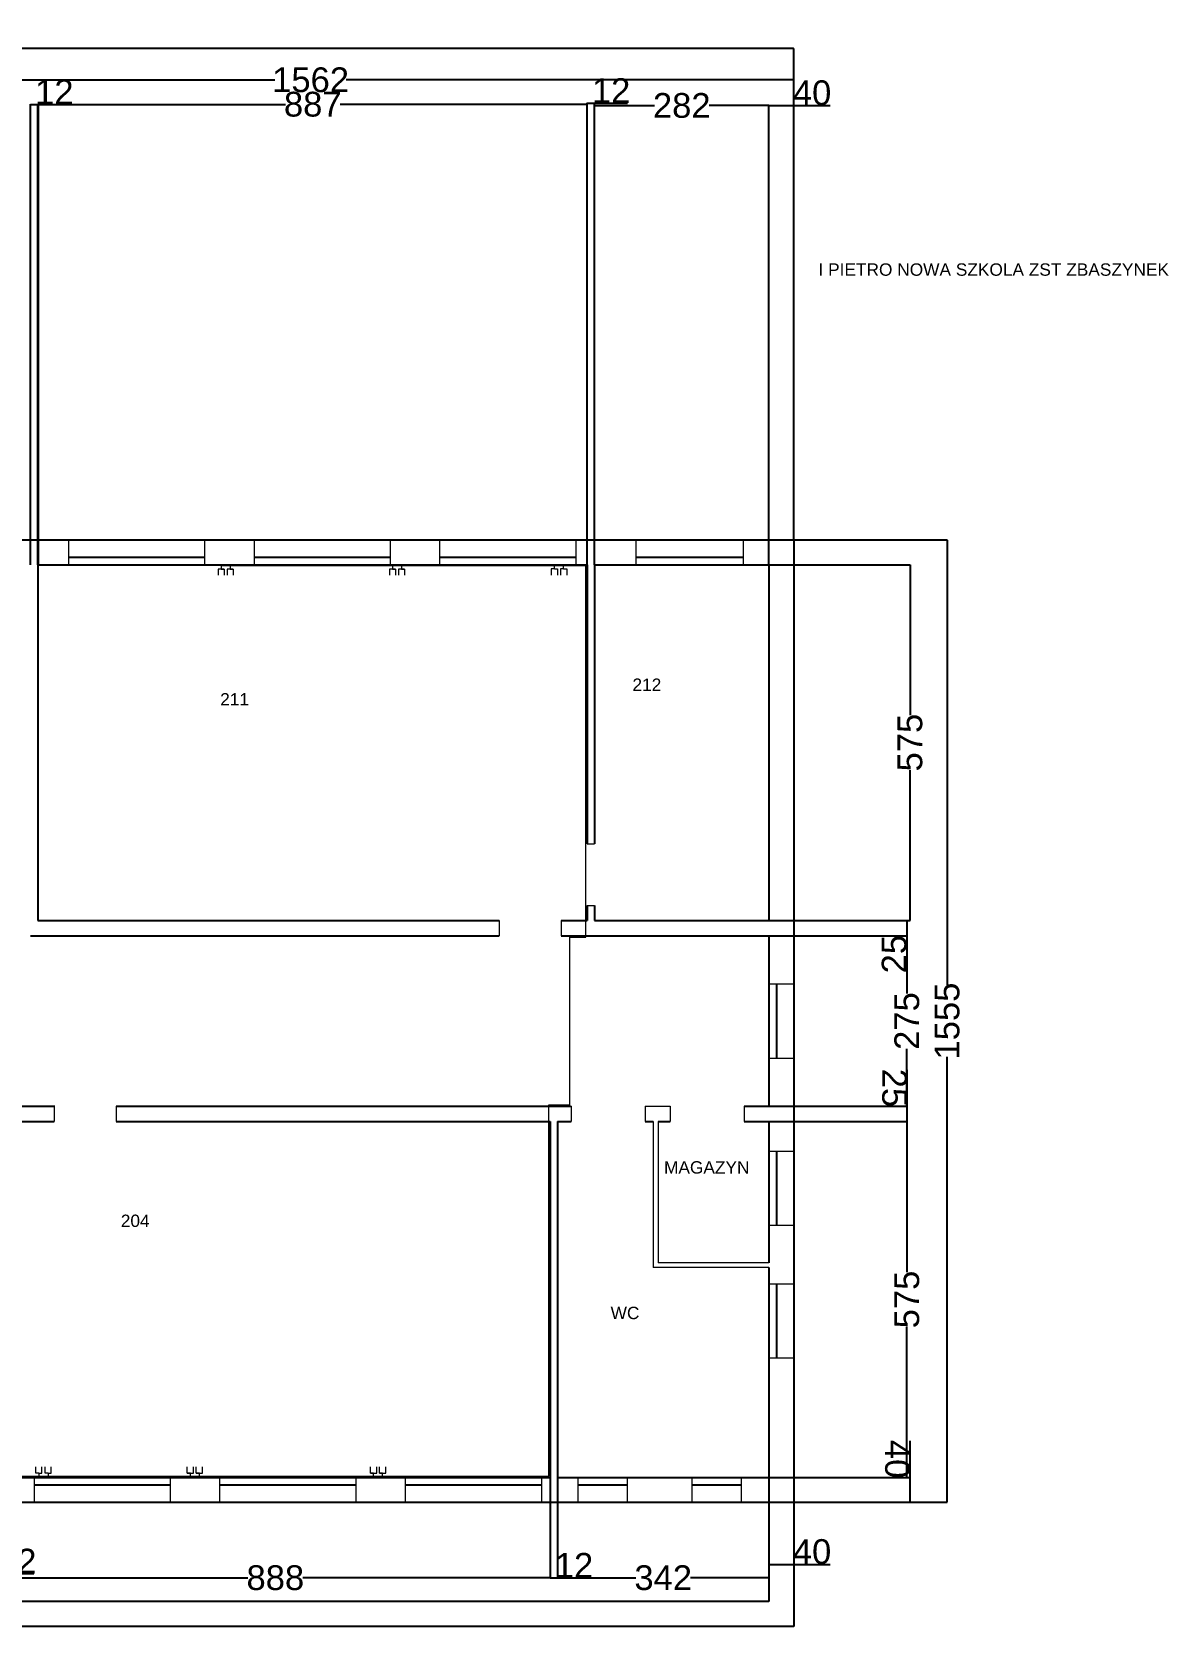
# Model space of a CAD drawing. Header units: inches. Extents: x -264 to 3399, y -2365 to 238.
# Drawn here: x 1562 to 3399, y -2365 to 238 of the extents above; entities that cross this region are included whole.
import ezdxf
from ezdxf.enums import TextEntityAlignment as Align

# ---------------------------------------------------------------- set-up
doc = ezdxf.new("R2010")
doc.units = ezdxf.units.IN
doc.header["$MEASUREMENT"] = 0
doc.layers.get('0').update_dxf_attribs({"lineweight": 0})
doc.layers.get('Defpoints').update_dxf_attribs({"lineweight": 0})
for name, color, linetype, lineweight in [('Gniazda', 6, 'Continuous', 0), ('Gniazda ucz.', 3, 'Continuous', 0), ('Kable', 2, 'Continuous', 0), ('nazwy', 5, 'Continuous', 30), ('Przewiercenia', 44, 'Continuous', 0), ('wymiarowanie', 252, 'Continuous', 15), ('ściany', 7, 'Continuous', 35)]:
    doc.layers.add(name, color=color, linetype=linetype, lineweight=lineweight)
doc.styles.get("Standard").update_dxf_attribs({"font": 'arial.ttf', "height": 8})
doc.dimstyles.get("Standard").update_dxf_attribs({"dimtxt": 40, "dimasz": 0.2, "dimexe": 0.2, "dimexo": 0.05, "dimgap": 0.09, "dimtad": 0, "dimdec": 0, "dimzin": 0, "dimdsep": 46, "dimtxsty": 'Standard', "dimblk": 'VDDIM_DEFAULT', "dimcen": 0.09, "dimclre": 256, "dimclrt": 7, "dimadec": 0, "dimazin": 0, "dimtfac": 1, "dimtdec": 4, "dimtix": 1, "dimtmove": 0, "dimatfit": 3, "dimfxl": 0, "dimtolj": 1, "dimtzin": 0, "dimarcsym": 0})

# ---------------------------------------------------------------- blocks, each defined once
blk = doc.blocks.new('VDDIM_DEFAULT')
at = {"linetype": 'Continuous'}
blk.add_hatch(color=0, dxfattribs=at).paths.add_polyline_path([(0, 0), (-1, -0.1665), (-1, 0.1665)], flags=0)
at = {"color": 0, "linetype": 'Continuous'}
blk.add_lwpolyline([(0, 0), (-1, -0.1665), (-1, 0.1665), (0, 0)], dxfattribs=at)
blk = doc.blocks.new('*D51')
at = {"layer": 'Defpoints', "color": 0}
for p in [(-23, -2138), (2793, -2138), (2793, -2339)]:
    blk.add_point(p, dxfattribs=at)
at = {"layer": 'wymiarowanie', "lineweight": -2}
for p, q in [((-23, -2138.1), (-23, -2339.2)), ((2793, -2138), (2793, -2339.2))]:
    blk.add_line(p, q, dxfattribs=at)
at = {"layer": 'wymiarowanie', "color": 0, "lineweight": -2}
for p, q in [((-22.8, -2339), (1324.9, -2339)), ((2792.8, -2339), (1445.1, -2339))]:
    blk.add_line(p, q, dxfattribs=at)
at = {"layer": 'wymiarowanie', "color": 0, "lineweight": -2, "xscale": 0.2, "yscale": 0.2, "zscale": 0.2, "rotation": 180}
blk.add_blockref('VDDIM_DEFAULT', (-23, -2339), dxfattribs=at)
at = {"layer": 'wymiarowanie', "color": 0, "lineweight": -2, "xscale": 0.2, "yscale": 0.2, "zscale": 0.2}
blk.add_blockref('VDDIM_DEFAULT', (2793, -2339), dxfattribs=at)
at = {"layer": 'wymiarowanie', "color": 7, "insert": (1385, -2339), "char_height": 40, "attachment_point": 5}
blk.add_mtext('\\A1;2816', dxfattribs=at)
blk = doc.blocks.new('*D52')
at = {"layer": 'Defpoints', "color": 0}
for p in [(17, -2098), (2753, -2098), (2753, -2298.5)]:
    blk.add_point(p, dxfattribs=at)
at = {"layer": 'wymiarowanie', "lineweight": -2}
for p, q in [((17, -2098.1), (17, -2298.7)), ((2753, -2098.1), (2753, -2298.7))]:
    blk.add_line(p, q, dxfattribs=at)
at = {"layer": 'wymiarowanie', "color": 0, "lineweight": -2}
for p, q in [((17.2, -2298.5), (1324.9, -2298.5)), ((2752.8, -2298.5), (1445.1, -2298.5))]:
    blk.add_line(p, q, dxfattribs=at)
at = {"layer": 'wymiarowanie', "color": 0, "lineweight": -2, "xscale": 0.2, "yscale": 0.2, "zscale": 0.2, "rotation": 180}
blk.add_blockref('VDDIM_DEFAULT', (17, -2298.5), dxfattribs=at)
at = {"layer": 'wymiarowanie', "color": 0, "lineweight": -2, "xscale": 0.2, "yscale": 0.2, "zscale": 0.2}
blk.add_blockref('VDDIM_DEFAULT', (2753, -2298.5), dxfattribs=at)
at = {"layer": 'wymiarowanie', "color": 7, "insert": (1385, -2298.5), "char_height": 40, "attachment_point": 5}
blk.add_mtext('\\A1;2736', dxfattribs=at)
blk = doc.blocks.new('*D59')
at = {"layer": 'Defpoints', "color": 0}
for p in [(1499, -2098), (1511, -2098), (1511, -2253.4)]:
    blk.add_point(p, dxfattribs=at)
at = {"layer": 'wymiarowanie', "lineweight": -2}
for p, q in [((1499, -2098.1), (1499, -2253.6)), ((1511, -2098.1), (1511, -2253.6))]:
    blk.add_line(p, q, dxfattribs=at)
at = {"layer": 'wymiarowanie', "color": 0, "lineweight": -2}
for p, q in [((1499.2, -2253.4), (1510.8, -2253.4)), ((1511, -2253.4), (1564.4, -2253.4))]:
    blk.add_line(p, q, dxfattribs=at)
at = {"layer": 'wymiarowanie', "color": 0, "lineweight": -2, "xscale": 0.2, "yscale": 0.2, "zscale": 0.2, "rotation": 180}
blk.add_blockref('VDDIM_DEFAULT', (1499, -2253.4), dxfattribs=at)
at = {"layer": 'wymiarowanie', "color": 0, "lineweight": -2, "xscale": 0.2, "yscale": 0.2, "zscale": 0.2}
blk.add_blockref('VDDIM_DEFAULT', (1511, -2253.4), dxfattribs=at)
at = {"layer": 'wymiarowanie', "color": 7, "insert": (1537.8, -2233.3), "char_height": 40, "attachment_point": 5}
blk.add_mtext('\\A1;12', dxfattribs=at)
blk = doc.blocks.new('*D60')
at = {"layer": 'Defpoints', "color": 0}
for p in [(1511, -2098.1), (2399, -2098.1), (2399, -2260.3)]:
    blk.add_point(p, dxfattribs=at)
at = {"layer": 'wymiarowanie', "lineweight": -2}
for p, q in [((1511, -2098.1), (1511, -2260.5)), ((2399, -2098.1), (2399, -2260.5))]:
    blk.add_line(p, q, dxfattribs=at)
at = {"layer": 'wymiarowanie', "color": 0, "lineweight": -2}
for p, q in [((1511.2, -2260.3), (1910.7, -2260.3)), ((2398.8, -2260.3), (1999.3, -2260.3))]:
    blk.add_line(p, q, dxfattribs=at)
at = {"layer": 'wymiarowanie', "color": 0, "lineweight": -2, "xscale": 0.2, "yscale": 0.2, "zscale": 0.2, "rotation": 180}
blk.add_blockref('VDDIM_DEFAULT', (1511, -2260.3), dxfattribs=at)
at = {"layer": 'wymiarowanie', "color": 0, "lineweight": -2, "xscale": 0.2, "yscale": 0.2, "zscale": 0.2}
blk.add_blockref('VDDIM_DEFAULT', (2399, -2260.3), dxfattribs=at)
at = {"layer": 'wymiarowanie', "color": 7, "insert": (1955, -2260.3), "char_height": 40, "attachment_point": 5}
blk.add_mtext('\\A1;888', dxfattribs=at)
blk = doc.blocks.new('*D61')
at = {"layer": 'Defpoints', "color": 0}
for p in [(2399, -2098.1), (2411, -2098), (2411, -2260.3)]:
    blk.add_point(p, dxfattribs=at)
at = {"layer": 'wymiarowanie', "lineweight": -2}
for p, q in [((2399, -2098.1), (2399, -2260.5)), ((2411, -2098.1), (2411, -2260.5))]:
    blk.add_line(p, q, dxfattribs=at)
at = {"layer": 'wymiarowanie', "color": 0, "lineweight": -2}
for p, q in [((2399.2, -2260.3), (2410.8, -2260.3)), ((2411, -2260.3), (2464.4, -2260.3))]:
    blk.add_line(p, q, dxfattribs=at)
at = {"layer": 'wymiarowanie', "color": 0, "lineweight": -2, "xscale": 0.2, "yscale": 0.2, "zscale": 0.2, "rotation": 180}
blk.add_blockref('VDDIM_DEFAULT', (2399, -2260.3), dxfattribs=at)
at = {"layer": 'wymiarowanie', "color": 0, "lineweight": -2, "xscale": 0.2, "yscale": 0.2, "zscale": 0.2}
blk.add_blockref('VDDIM_DEFAULT', (2411, -2260.3), dxfattribs=at)
at = {"layer": 'wymiarowanie', "color": 7, "insert": (2437.8, -2240.1), "char_height": 40, "attachment_point": 5}
blk.add_mtext('\\A1;12', dxfattribs=at)
blk = doc.blocks.new('*D62')
at = {"layer": 'Defpoints', "color": 0}
for p in [(2411, -2098.1), (2753, -2098.1), (2411, -2260.3)]:
    blk.add_point(p, dxfattribs=at)
at = {"layer": 'wymiarowanie', "lineweight": -2}
for p, q in [((2411, -2098.1), (2411, -2260.5)), ((2753, -2098.1), (2753, -2260.5))]:
    blk.add_line(p, q, dxfattribs=at)
at = {"layer": 'wymiarowanie', "color": 0, "lineweight": -2}
for p, q in [((2411.2, -2260.3), (2538, -2260.3)), ((2752.8, -2260.3), (2626, -2260.3))]:
    blk.add_line(p, q, dxfattribs=at)
at = {"layer": 'wymiarowanie', "color": 0, "lineweight": -2, "xscale": 0.2, "yscale": 0.2, "zscale": 0.2, "rotation": 180}
blk.add_blockref('VDDIM_DEFAULT', (2411, -2260.3), dxfattribs=at)
at = {"layer": 'wymiarowanie', "color": 0, "lineweight": -2, "xscale": 0.2, "yscale": 0.2, "zscale": 0.2}
blk.add_blockref('VDDIM_DEFAULT', (2753, -2260.3), dxfattribs=at)
at = {"layer": 'wymiarowanie', "color": 7, "insert": (2582, -2260.3), "char_height": 40, "attachment_point": 5}
blk.add_mtext('\\A1;342', dxfattribs=at)
blk = doc.blocks.new('*D63')
at = {"layer": 'Defpoints', "color": 0}
for p in [(2753, -2098), (2793, -2138), (2793, -2238.6)]:
    blk.add_point(p, dxfattribs=at)
at = {"layer": 'wymiarowanie', "lineweight": -2}
for p, q in [((2753, -2098.1), (2753, -2238.8)), ((2793, -2138.1), (2793, -2238.8))]:
    blk.add_line(p, q, dxfattribs=at)
at = {"layer": 'wymiarowanie', "color": 0, "lineweight": -2}
for p, q in [((2753.2, -2238.6), (2792.8, -2238.6)), ((2793, -2238.6), (2852.1, -2238.6))]:
    blk.add_line(p, q, dxfattribs=at)
at = {"layer": 'wymiarowanie', "color": 0, "lineweight": -2, "xscale": 0.2, "yscale": 0.2, "zscale": 0.2, "rotation": 180}
blk.add_blockref('VDDIM_DEFAULT', (2753, -2238.6), dxfattribs=at)
at = {"layer": 'wymiarowanie', "color": 0, "lineweight": -2, "xscale": 0.2, "yscale": 0.2, "zscale": 0.2}
blk.add_blockref('VDDIM_DEFAULT', (2793, -2238.6), dxfattribs=at)
at = {"layer": 'wymiarowanie', "color": 7, "insert": (2822.6, -2218.1), "char_height": 40, "attachment_point": 5}
blk.add_mtext('\\A1;40', dxfattribs=at)
blk = doc.blocks.new('*D64')
at = {"layer": 'Defpoints', "color": 0}
for p in [(-23, 211.3), (-23, 18), (2793, -583)]:
    blk.add_point(p, dxfattribs=at)
at = {"layer": 'wymiarowanie', "lineweight": -2}
for p, q in [((-23, 18.1), (-23, 211.5)), ((2793, -583), (2793, 211.5))]:
    blk.add_line(p, q, dxfattribs=at)
at = {"layer": 'wymiarowanie', "color": 0, "lineweight": -2}
for p, q in [((-22.8, 211.3), (1324.9, 211.3)), ((2792.8, 211.3), (1445.1, 211.3))]:
    blk.add_line(p, q, dxfattribs=at)
at = {"layer": 'wymiarowanie', "color": 0, "lineweight": -2, "xscale": 0.2, "yscale": 0.2, "zscale": 0.2}
for p, rotation in [((-23, 211.3), 180), ((2793, 211.3), 360)]:
    blk.add_blockref('VDDIM_DEFAULT', p, dxfattribs=dict(at, rotation=rotation))
at = {"layer": 'wymiarowanie', "color": 7, "insert": (1385, 211.3), "char_height": 40, "attachment_point": 5}
blk.add_mtext('\\A1;2816', dxfattribs=at)
blk = doc.blocks.new('*D66')
at = {"layer": 'Defpoints', "color": 0}
for p in [(2793, 160.5), (1231, 18), (2793, -583)]:
    blk.add_point(p, dxfattribs=at)
at = {"layer": 'wymiarowanie', "lineweight": -2}
for p, q in [((1231, 18.1), (1231, 160.7)), ((2793, -583), (2793, 160.7))]:
    blk.add_line(p, q, dxfattribs=at)
at = {"layer": 'wymiarowanie', "color": 0, "lineweight": -2}
for p, q in [((1231.2, 160.5), (1954.3, 160.5)), ((2792.8, 160.5), (2069.6, 160.5))]:
    blk.add_line(p, q, dxfattribs=at)
at = {"layer": 'wymiarowanie', "color": 0, "lineweight": -2, "xscale": 0.2, "yscale": 0.2, "zscale": 0.2}
for p, rotation in [((1231, 160.5), 180), ((2793, 160.5), 360)]:
    blk.add_blockref('VDDIM_DEFAULT', p, dxfattribs=dict(at, rotation=rotation))
at = {"layer": 'wymiarowanie', "color": 7, "insert": (2012, 160.5), "char_height": 40, "attachment_point": 5}
blk.add_mtext('\\A1;1562', dxfattribs=at)
blk = doc.blocks.new('*D75')
at = {"layer": 'Defpoints', "color": 0}
for p in [(1571, 121), (1559, -623), (1571, -623)]:
    blk.add_point(p, dxfattribs=at)
at = {"layer": 'wymiarowanie', "lineweight": -2}
for p, q in [((1559, -623), (1559, 121.2)), ((1571, -623), (1571, 121.2))]:
    blk.add_line(p, q, dxfattribs=at)
at = {"layer": 'wymiarowanie', "color": 0, "lineweight": -2}
for p, q in [((1559.2, 121), (1570.8, 121)), ((1571, 121), (1624.4, 121))]:
    blk.add_line(p, q, dxfattribs=at)
at = {"layer": 'wymiarowanie', "color": 0, "lineweight": -2, "xscale": 0.2, "yscale": 0.2, "zscale": 0.2, "rotation": 180}
blk.add_blockref('VDDIM_DEFAULT', (1559, 121), dxfattribs=at)
at = {"layer": 'wymiarowanie', "color": 0, "lineweight": -2, "xscale": 0.2, "yscale": 0.2, "zscale": 0.2}
blk.add_blockref('VDDIM_DEFAULT', (1571, 121), dxfattribs=at)
at = {"layer": 'wymiarowanie', "color": 7, "insert": (1597.8, 141.2), "char_height": 40, "attachment_point": 5}
blk.add_mtext('\\A1;12', dxfattribs=at)
blk = doc.blocks.new('*D76')
at = {"layer": 'Defpoints', "color": 0}
for p in [(2793, 119), (2793, -583), (2753, -623)]:
    blk.add_point(p, dxfattribs=at)
at = {"layer": 'wymiarowanie', "lineweight": -2}
for p, q in [((2753, -622.95), (2753, 119.2)), ((2793, -582.95), (2793, 119.2))]:
    blk.add_line(p, q, dxfattribs=at)
at = {"layer": 'wymiarowanie', "color": 0, "lineweight": -2}
for p, q in [((2753.2, 119), (2792.8, 119)), ((2793, 119), (2852.06, 119))]:
    blk.add_line(p, q, dxfattribs=at)
at = {"layer": 'wymiarowanie', "color": 0, "lineweight": -2, "xscale": 0.2, "yscale": 0.2, "zscale": 0.2, "rotation": 180}
blk.add_blockref('VDDIM_DEFAULT', (2753, 119), dxfattribs=at)
at = {"layer": 'wymiarowanie', "color": 0, "lineweight": -2, "xscale": 0.2, "yscale": 0.2, "zscale": 0.2}
blk.add_blockref('VDDIM_DEFAULT', (2793, 119), dxfattribs=at)
at = {"layer": 'wymiarowanie', "color": 7, "insert": (2822.63, 139.51), "char_height": 40, "attachment_point": 5}
blk.add_mtext('\\A1;40', dxfattribs=at)
blk = doc.blocks.new('*D77')
at = {"layer": 'Defpoints', "color": 0}
for p in [(2793, -583), (3041, -583), (2793, -2138.1)]:
    blk.add_point(p, dxfattribs=at)
at = {"layer": 'wymiarowanie', "lineweight": -2}
for p, q in [((2793, -583), (3041.2, -583)), ((2793, -2138.1), (3041.2, -2138.1))]:
    blk.add_line(p, q, dxfattribs=at)
at = {"layer": 'wymiarowanie', "color": 0, "lineweight": -2}
for p, q in [((3041, -583.2), (3041, -1302.5)), ((3041, -2137.9), (3041, -1418.5))]:
    blk.add_line(p, q, dxfattribs=at)
at = {"layer": 'wymiarowanie', "color": 0, "lineweight": -2, "xscale": 0.2, "yscale": 0.2, "zscale": 0.2}
for p, rotation in [((3041, -583), 89.9999999999999), ((3041, -2138.1), 269.9999999999999)]:
    blk.add_blockref('VDDIM_DEFAULT', p, dxfattribs=dict(at, rotation=rotation))
at = {"layer": 'wymiarowanie', "color": 7, "insert": (3041, -1360.5), "char_height": 40, "attachment_point": 5, "rotation": 90}
blk.add_mtext('\\A1;1555', dxfattribs=at)
blk = doc.blocks.new('*D78')
at = {"layer": 'Defpoints', "color": 0}
for p in [(2753, -2098), (2981, -2098), (2793, -2138.1)]:
    blk.add_point(p, dxfattribs=at)
at = {"layer": 'wymiarowanie', "color": 0, "lineweight": -2}
for p, q in [((2981, -2098), (2981, -2038.9)), ((2981, -2137.9), (2981, -2098.2))]:
    blk.add_line(p, q, dxfattribs=at)
at = {"layer": 'wymiarowanie', "lineweight": -2}
for p, q in [((2753.1, -2098), (2981.2, -2098)), ((2793.1, -2138.1), (2981.2, -2138.1))]:
    blk.add_line(p, q, dxfattribs=at)
at = {"layer": 'wymiarowanie', "color": 0, "lineweight": -2, "xscale": 0.2, "yscale": 0.2, "zscale": 0.2}
for p, rotation in [((2981, -2098), 90), ((2981, -2138.1), 270)]:
    blk.add_blockref('VDDIM_DEFAULT', p, dxfattribs=dict(at, rotation=rotation))
at = {"layer": 'wymiarowanie', "color": 7, "insert": (2960.5, -2068.4), "char_height": 40, "attachment_point": 5, "rotation": 270}
blk.add_mtext('\\A1;40', dxfattribs=at)
blk = doc.blocks.new('*D79')
at = {"layer": 'Defpoints', "color": 0}
for p in [(2753, -1523), (2976, -1523), (2753, -2098)]:
    blk.add_point(p, dxfattribs=at)
at = {"layer": 'wymiarowanie', "lineweight": -2}
for p, q in [((2753, -1523), (2976.2, -1523)), ((2753, -2098), (2976.2, -2098))]:
    blk.add_line(p, q, dxfattribs=at)
at = {"layer": 'wymiarowanie', "color": 0, "lineweight": -2}
for p, q in [((2976, -1523.2), (2976, -1766.1)), ((2976, -2097.8), (2976, -1854.9))]:
    blk.add_line(p, q, dxfattribs=at)
at = {"layer": 'wymiarowanie', "color": 0, "lineweight": -2, "xscale": 0.2, "yscale": 0.2, "zscale": 0.2}
for p, rotation in [((2976, -1523), 89.9999999999999), ((2976, -2098), 269.9999999999999)]:
    blk.add_blockref('VDDIM_DEFAULT', p, dxfattribs=dict(at, rotation=rotation))
at = {"layer": 'wymiarowanie', "color": 7, "insert": (2976, -1810.5), "char_height": 40, "attachment_point": 5, "rotation": 90}
blk.add_mtext('\\A1;575', dxfattribs=at)
blk = doc.blocks.new('*D80')
at = {"layer": 'Defpoints', "color": 0}
for p in [(2753, -1498), (2976.2, -1498), (2753, -1523)]:
    blk.add_point(p, dxfattribs=at)
at = {"layer": 'wymiarowanie', "color": 0, "lineweight": -2}
for p, q in [((2976.2, -1498), (2976.2, -1439.4)), ((2976.2, -1522.8), (2976.2, -1498.2))]:
    blk.add_line(p, q, dxfattribs=at)
at = {"layer": 'wymiarowanie', "lineweight": -2}
for p, q in [((2753, -1498), (2976.4, -1498)), ((2753.1, -1523), (2976.4, -1523))]:
    blk.add_line(p, q, dxfattribs=at)
at = {"layer": 'wymiarowanie', "color": 0, "lineweight": -2, "xscale": 0.2, "yscale": 0.2, "zscale": 0.2}
for p, rotation in [((2976.2, -1498), 90), ((2976.2, -1523), 270)]:
    blk.add_blockref('VDDIM_DEFAULT', p, dxfattribs=dict(at, rotation=rotation))
at = {"layer": 'wymiarowanie', "color": 7, "insert": (2955.7, -1468.6), "char_height": 40, "attachment_point": 5, "rotation": 270}
blk.add_mtext('\\A1;25', dxfattribs=at)
blk = doc.blocks.new('*D81')
at = {"layer": 'Defpoints', "color": 0}
for p in [(2753, -1223), (2976, -1223), (2713, -1498)]:
    blk.add_point(p, dxfattribs=at)
at = {"layer": 'wymiarowanie', "lineweight": -2}
for p, q in [((2753.1, -1223), (2976.2, -1223)), ((2713, -1498), (2976.2, -1498))]:
    blk.add_line(p, q, dxfattribs=at)
at = {"layer": 'wymiarowanie', "color": 0, "lineweight": -2}
for p, q in [((2976, -1223.2), (2976, -1315.8)), ((2976, -1497.8), (2976, -1405.2))]:
    blk.add_line(p, q, dxfattribs=at)
at = {"layer": 'wymiarowanie', "color": 0, "lineweight": -2, "xscale": 0.2, "yscale": 0.2, "zscale": 0.2}
for p, rotation in [((2976, -1223), 89.99999999999972), ((2976, -1498), 269.9999999999997)]:
    blk.add_blockref('VDDIM_DEFAULT', p, dxfattribs=dict(at, rotation=rotation))
at = {"layer": 'wymiarowanie', "color": 7, "insert": (2976, -1360.5), "char_height": 40, "attachment_point": 5, "rotation": 90}
blk.add_mtext('\\A1;275', dxfattribs=at)
blk = doc.blocks.new('*D82')
at = {"layer": 'Defpoints', "color": 0}
for p in [(2753, -1198), (2753, -1223), (2976, -1223)]:
    blk.add_point(p, dxfattribs=at)
at = {"layer": 'wymiarowanie', "lineweight": -2}
for p, q in [((2753, -1198), (2976.2, -1198)), ((2753, -1223), (2976.2, -1223))]:
    blk.add_line(p, q, dxfattribs=at)
at = {"layer": 'wymiarowanie', "color": 0, "lineweight": -2}
for p, q in [((2976, -1198.2), (2976, -1222.8)), ((2976, -1223), (2976, -1281.6))]:
    blk.add_line(p, q, dxfattribs=at)
at = {"layer": 'wymiarowanie', "color": 0, "lineweight": -2, "xscale": 0.2, "yscale": 0.2, "zscale": 0.2}
for p, rotation in [((2976, -1198), 90), ((2976, -1223), 270)]:
    blk.add_blockref('VDDIM_DEFAULT', p, dxfattribs=dict(at, rotation=rotation))
at = {"layer": 'wymiarowanie', "color": 7, "insert": (2955.5, -1252.4), "char_height": 40, "attachment_point": 5, "rotation": 90}
blk.add_mtext('\\A1;25', dxfattribs=at)
blk = doc.blocks.new('*D83')
at = {"layer": 'Defpoints', "color": 0}
for p in [(2753, -623), (2981, -623), (2753, -1198)]:
    blk.add_point(p, dxfattribs=at)
at = {"layer": 'wymiarowanie', "lineweight": -2}
for p, q in [((2753, -623), (2981.2, -623)), ((2753.1, -1198), (2981.2, -1198))]:
    blk.add_line(p, q, dxfattribs=at)
at = {"layer": 'wymiarowanie', "color": 0, "lineweight": -2}
for p, q in [((2981, -623.2), (2981, -866.1)), ((2981, -1197.8), (2981, -954.9))]:
    blk.add_line(p, q, dxfattribs=at)
at = {"layer": 'wymiarowanie', "color": 0, "lineweight": -2, "xscale": 0.2, "yscale": 0.2, "zscale": 0.2}
for p, rotation in [((2981, -623), 89.9999999999999), ((2981, -1198), 269.9999999999999)]:
    blk.add_blockref('VDDIM_DEFAULT', p, dxfattribs=dict(at, rotation=rotation))
at = {"layer": 'wymiarowanie', "color": 7, "insert": (2981, -910.5), "char_height": 40, "attachment_point": 5, "rotation": 90}
blk.add_mtext('\\A1;575', dxfattribs=at)
blk = doc.blocks.new('*D96')
at = {"layer": 'Defpoints', "color": 0}
for p in [(1572, 121), (1572, -623), (2458.9976, -623)]:
    blk.add_point(p, dxfattribs=at)
at = {"layer": 'wymiarowanie', "lineweight": -2}
for p, q in [((1572, -622.95), (1572, 121.2)), ((2458.9976, -622.95), (2458.9976, 121.2))]:
    blk.add_line(p, q, dxfattribs=at)
at = {"layer": 'wymiarowanie', "color": 0, "lineweight": -2}
for p, q in [((1572.2, 121), (1971.2688, 121)), ((2458.7976, 121), (2059.7288, 121))]:
    blk.add_line(p, q, dxfattribs=at)
at = {"layer": 'wymiarowanie', "color": 0, "lineweight": -2, "xscale": 0.2, "yscale": 0.2, "zscale": 0.2}
for p, rotation in [((1572, 121), 180), ((2458.9976, 121), 360)]:
    blk.add_blockref('VDDIM_DEFAULT', p, dxfattribs=dict(at, rotation=rotation))
at = {"layer": 'wymiarowanie', "color": 7, "insert": (2015.4988, 121), "char_height": 40, "attachment_point": 5}
blk.add_mtext('\\A1;887', dxfattribs=at)
blk = doc.blocks.new('*D97')
at = {"layer": 'Defpoints', "color": 0}
for p in [(2471, 123), (2459, -623), (2471, -623)]:
    blk.add_point(p, dxfattribs=at)
at = {"layer": 'wymiarowanie', "lineweight": -2}
for p, q in [((2459, -623), (2459, 123.2)), ((2471, -623), (2471, 123.2))]:
    blk.add_line(p, q, dxfattribs=at)
at = {"layer": 'wymiarowanie', "color": 0, "lineweight": -2}
for p, q in [((2459.2, 123), (2470.8, 123)), ((2471, 123), (2524.4, 123))]:
    blk.add_line(p, q, dxfattribs=at)
at = {"layer": 'wymiarowanie', "color": 0, "lineweight": -2, "xscale": 0.2, "yscale": 0.2, "zscale": 0.2, "rotation": 180}
blk.add_blockref('VDDIM_DEFAULT', (2459, 123), dxfattribs=at)
at = {"layer": 'wymiarowanie', "color": 0, "lineweight": -2, "xscale": 0.2, "yscale": 0.2, "zscale": 0.2}
blk.add_blockref('VDDIM_DEFAULT', (2471, 123), dxfattribs=at)
at = {"layer": 'wymiarowanie', "color": 7, "insert": (2497.8, 143.2), "char_height": 40, "attachment_point": 5}
blk.add_mtext('\\A1;12', dxfattribs=at)
blk = doc.blocks.new('*D98')
at = {"layer": 'Defpoints', "color": 0}
for p in [(2753, 119), (2471, -623), (2753, -622.95)]:
    blk.add_point(p, dxfattribs=at)
at = {"layer": 'wymiarowanie', "lineweight": -2}
for p, q in [((2471, -622.95), (2471, 119.2)), ((2753, -622.9), (2753, 119.2))]:
    blk.add_line(p, q, dxfattribs=at)
at = {"layer": 'wymiarowanie', "color": 0, "lineweight": -2}
for p, q in [((2471.2, 119), (2567.65, 119)), ((2752.8, 119), (2656.35, 119))]:
    blk.add_line(p, q, dxfattribs=at)
at = {"layer": 'wymiarowanie', "color": 0, "lineweight": -2, "xscale": 0.2, "yscale": 0.2, "zscale": 0.2}
for p, rotation in [((2471, 119), 180), ((2753, 119), 360)]:
    blk.add_blockref('VDDIM_DEFAULT', p, dxfattribs=dict(at, rotation=rotation))
at = {"layer": 'wymiarowanie', "color": 7, "insert": (2612, 119), "char_height": 40, "attachment_point": 5}
blk.add_mtext('\\A1;282', dxfattribs=at)
blk = doc.blocks.new('VDRAWCLIP1617798703')
at = {"layer": 'Gniazda', "linetype": 'Continuous', "lineweight": 0}
for p, q in [((0, 5), (0, 15)), ((5, 5), (0, 5)), ((5, 5), (5, 0)), ((5, 5), (10, 5)), ((10, 5), (10, 15))]:
    blk.add_line(p, q, dxfattribs=at)
blk = doc.blocks.new('VDRAWCLIP1617798856')
at = {"layer": 'Gniazda', "linetype": 'Continuous'}
blk.add_blockref('VDRAWCLIP1617798703', (0, 0), dxfattribs=at)
blk = doc.blocks.new('VDRAWCLIP1617798903')
at = {"layer": 'Gniazda', "linetype": 'Continuous'}
for name, p in [('VDRAWCLIP1617798703', (0, 0.1)), ('VDRAWCLIP1617798856', (14.9, 0))]:
    blk.add_blockref(name, p, dxfattribs=at)
blk = doc.blocks.new('VDRAWCLIP1617799098')
at = {"layer": 'Gniazda', "linetype": 'Continuous', "rotation": 179.9999999999739}
blk.add_blockref('VDRAWCLIP1617798903', (24.9, 15.1), dxfattribs=at)
blk = doc.blocks.new('VDRAWCLIP1617954900')
at = {"layer": 'Gniazda ucz.', "linetype": 'Continuous', "lineweight": 0}
for p, q in [((0, 5), (0, 15)), ((5, 5), (0, 5)), ((0, 5), (10, 5)), ((5, 0), (5, 5)), ((10, 5), (10, 15))]:
    blk.add_line(p, q, dxfattribs=at)
blk = doc.blocks.new('VDRAWCLIP1617954937')
at = {"layer": 'Gniazda ucz.', "linetype": 'Continuous', "lineweight": 0}
for p, q in [((14.5, 5), (14.5, 15)), ((19.5, 5), (14.5, 5)), ((14.5, 5), (24.5, 5)), ((19.5, 0), (19.5, 5)), ((24.5, 5), (24.5, 15))]:
    blk.add_line(p, q, dxfattribs=at)
at = {"layer": 'Gniazda ucz.', "linetype": 'Continuous'}
blk.add_blockref('VDRAWCLIP1617954900', (0, 0), dxfattribs=at)
blk = doc.blocks.new('VDRAWCLIP1617954952')
at = {"layer": 'Gniazda ucz.', "linetype": 'Continuous'}
blk.add_blockref('VDRAWCLIP1617954937', (0, 0), dxfattribs=at)
blk = doc.blocks.new('VDRAWCLIP1617954956')
at = {"layer": 'Gniazda ucz.', "linetype": 'Continuous'}
blk.add_blockref('VDRAWCLIP1617954937', (0, 0), dxfattribs=at)
blk = doc.blocks.new('VDRAWCLIP1617955048')
at = {"layer": 'Gniazda ucz.', "linetype": 'Continuous'}
blk.add_blockref('VDRAWCLIP1617954937', (0, 0), dxfattribs=at)
blk = doc.blocks.new('VDRAWCLIP1617955063')
at = {"layer": 'Gniazda ucz.', "linetype": 'Continuous', "rotation": 179.999999999987}
blk.add_blockref('VDRAWCLIP1617955048', (24.5, 15), dxfattribs=at)
blk = doc.blocks.new('VDRAWCLIP1617955071')
at = {"layer": 'Gniazda ucz.', "linetype": 'Continuous', "rotation": 179.999999999987}
blk.add_blockref('VDRAWCLIP1617955048', (24.5, 15), dxfattribs=at)

msp = doc.modelspace()

# ---------------------------------------------------------------- linework, layer by layer
at = {"layer": 'Kable', "linetype": 'Continuous', "lineweight": 0}
for p, q in [((2457, -625), (1867.5, -625.1)), ((2457, -1198), (2457, -625)), ((2457, -1200), (2457, -1198)), ((2431, -1496), (2431, -1225)), ((2431, -1225), (2457, -1225)), ((2397, -1498), (2397, -1496)), ((2397, -1496), (2431, -1496)), ((2397, -2096), (2397, -1521)), ((1511, -2096), (2397, -2096))]:
    msp.add_line(p, q, dxfattribs=at)
at = {"layer": 'Przewiercenia', "linetype": 'Continuous', "lineweight": 0}
for p, q in [((2457, -1225), (2457, -1200)), ((2397, -1521), (2397, -1498))]:
    msp.add_line(p, q, dxfattribs=at)
at = {"layer": 'ściany', "linetype": 'Continuous', "lineweight": 25}
for p, q in [((2753, 18), (2753, 18)), ((2793, 18), (2793, 18)), ((1232, -583), (2793, -583)), ((2793, -583), (2793, -2138)), ((1571, -623), (1571, -1198)), ((1572, -623), (2458, -623)), ((1620.6, -611), (1840.6, -611)), ((1920.6, -611), (2140.6, -611)), ((2220.6, -611), (2440.6, -611)), ((2459, -623), (2459, -1074)), ((2471, -623), (2753, -623)), ((2471, -623), (2471, -1074)), ((2537.9, -611), (2711.3, -611)), ((2753, -623), (2753, -1198)), ((2793, -611), (2793, -611)), ((2459, -1174), (2459, -1198)), ((2471, -1174), (2471, -1198)), ((1559, -1223), (2316.9, -1223)), ((1571, -1198), (2316.9, -1198)), ((2416.9, -1198), (2459, -1198)), ((2416.9, -1223), (2753, -1223)), ((2459, -1198), (2459, -1198)), ((2471, -1198), (2471, -1198)), ((2471, -1198), (2753, -1198)), ((2753, -1223), (2753, -1498)), ((2765, -1300.5), (2765, -1420.5)), ((1362, -1498), (1598.5, -1498)), ((1697.7, -1498), (2433, -1498)), ((1511, -1523), (1597.7, -1523)), ((1697.7, -1523), (2399, -1523)), ((2411, -1523), (2433, -1523)), ((2553, -1523), (2566, -1523)), ((2574, -1523), (2593, -1523)), ((2713, -1523), (2753, -1523)), ((2753, -1523), (2753, -1751)), ((2765, -1570.5), (2765, -1690.5)), ((2753, -1759), (2753, -2098)), ((2765, -1785), (2765, -1905)), ((1511, -2098), (2399, -2098)), ((2411, -2098), (2753, -2098)), ((1565, -2110), (1785, -2110)), ((1865, -2110), (2085, -2110)), ((2165, -2110), (2385, -2110)), ((2444, -2110), (2524, -2110)), ((2628, -2110), (2708, -2110)), ((-23, -2138), (2793, -2138)), ((-23, -2138), (2793, -2138)), ((2793, -2138), (2793, -2138))]:
    msp.add_line(p, q, dxfattribs=at)
at = {"layer": 'ściany', "lineweight": 25}
for p, q in [((2793, -10), (2793, -10)), ((2399, -1523), (2399, -2098)), ((2411, -1523), (2411, -2098))]:
    msp.add_line(p, q, dxfattribs=at)
at = {"layer": 'ściany', "linetype": 'Continuous', "lineweight": 0}
for p, q in [((1620.6, -583), (1620.6, -623)), ((1840.6, -583), (1840.6, -623)), ((1920.6, -583), (1920.6, -623)), ((2140.6, -583), (2140.6, -623)), ((2220.6, -583), (2220.6, -623)), ((2440.6, -583), (2440.6, -623)), ((2537.9, -583), (2537.9, -623)), ((2711.3, -583), (2711.3, -623)), ((2458, -623), (2459, -623)), ((2471, -623), (2471, -623)), ((2459, -1074), (2471, -1074)), ((2459, -1174), (2471, -1174)), ((2316.9, -1198), (2316.9, -1223)), ((2416.9, -1198), (2416.9, -1223)), ((2753, -1300.5), (2793, -1300.5)), ((2793, -1332.5), (2793, -1332.5)), ((2793, -1360.5), (2793, -1360.5)), ((2753, -1420.5), (2793, -1420.5)), ((1597.7, -1498), (1597.7, -1523)), ((1697.7, -1498), (1697.7, -1523)), ((2433, -1498), (2433, -1523)), ((2553, -1498), (2553, -1523)), ((2553, -1498), (2593, -1498)), ((2593, -1498), (2593, -1523)), ((2713, -1498), (2713, -1498)), ((2713, -1498), (2713, -1523)), ((2713, -1498), (2753, -1498)), ((2566, -1523), (2566, -1759)), ((2574, -1523), (2574, -1751)), ((2753, -1570.5), (2793, -1570.5)), ((2753, -1690.5), (2793, -1690.5)), ((2753, -1759), (2566, -1759)), ((2566, -1759), (2566, -1759)), ((2753, -1751), (2574, -1751)), ((2753, -1785), (2793, -1785)), ((2753, -1905), (2793, -1905)), ((1565, -2098), (1565, -2138)), ((1785, -2098), (1785, -2138)), ((1865, -2098), (1865, -2138)), ((2085, -2098), (2085, -2138)), ((2165, -2098), (2165, -2138)), ((2385, -2098), (2385, -2138)), ((2444, -2098), (2444, -2138)), ((2524, -2098), (2524, -2138)), ((2628, -2098), (2628, -2138)), ((2708, -2098), (2708, -2138))]:
    msp.add_line(p, q, dxfattribs=at)

# ---------------------------------------------------------------- block references
at = {"layer": 'Gniazda', "linetype": 'Continuous'}
for name, p in [('VDRAWCLIP1617799098', (2401.1, -639.9)), ('VDRAWCLIP1617798703', (1567.8, -2096)), ('VDRAWCLIP1617798856', (1582.7, -2096.1))]:
    msp.add_blockref(name, p, dxfattribs=at)
at = {"layer": 'Gniazda ucz.', "linetype": 'Continuous'}
for name, p in [('VDRAWCLIP1617955071', (1862.5, -640.1)), ('VDRAWCLIP1617955063', (2139.5, -640)), ('VDRAWCLIP1617954952', (1812.7, -2096)), ('VDRAWCLIP1617954956', (2108.9, -2095.9))]:
    msp.add_blockref(name, p, dxfattribs=at)

# ---------------------------------------------------------------- texts
at = {"layer": 'nazwy', "linetype": 'Continuous', "lineweight": 0}
for s, p in [('212', (2532.3, -832.9)), ('WC', (2497, -1848.2))]:
    msp.add_text(s, height=20, dxfattribs=at).set_placement(p, align=Align.BOTTOM_LEFT)
for s, p in [('211', (1865.9, -856.5)), ('MAGAZYN', (2583.3, -1613)), ('204', (1705.2, -1699.3))]:
    msp.add_text(s, height=20, rotation=360, dxfattribs=at).set_placement(p, align=Align.BOTTOM_LEFT)
at = {"layer": 'wymiarowanie', "linetype": 'Continuous', "lineweight": 0}
msp.add_text('I PIETRO NOWA SZKOLA ZST ZBASZYNEK', height=20, dxfattribs=at).set_placement((2833, -162), align=Align.BOTTOM_LEFT)

# ---------------------------------------------------------------- dimensions: what is measured, and where the dimension line sits
for base, p1, p2, picture, middle in [((-23, 211.3), (2793, -583), (-23, 18), '*D64', (1385, 211.3)), ((2793, 160.5), (1231, 18), (2793, -583), '*D66', (2012, 160.5)), ((1571, 121), (1559, -623), (1571, -623), '*D75', (1597.8, 141.2)), ((2471, 123), (2459, -623), (2471, -623), '*D97', (2497.8, 143.2)), ((2793, 119), (2753, -623), (2793, -583), '*D76', (2822.6, 139.5)), ((1572, 121), (2459, -623), (1572, -623), '*D96', (2015.5, 121)), ((2753, 119), (2471, -623), (2753, -623), '*D98', (2612, 119)), ((2753, -2298.5), (17, -2098), (2753, -2098), '*D52', (1385, -2298.5)), ((1511, -2253.4), (1499, -2098), (1511, -2098), '*D59', (1537.8, -2233.3)), ((2399, -2260.3), (1511, -2098.1), (2399, -2098.1), '*D60', (1955, -2260.3)), ((2411, -2260.3), (2399, -2098.1), (2411, -2098), '*D61', (2437.8, -2240.1)), ((2411, -2260.3), (2753, -2098.1), (2411, -2098.1), '*D62', (2582, -2260.3)), ((2793, -2238.6), (2753, -2098), (2793, -2138), '*D63', (2822.6, -2218.1)), ((2793, -2339), (-23, -2138), (2793, -2138), '*D51', (1385, -2339))]:
    dim = msp.add_linear_dim(base=base, p1=p1, p2=p2, dimstyle='Standard', dxfattribs=at)
    dim.commit()
    dim.dimension.update_dxf_attribs({"geometry": picture, "text_midpoint": middle})
for base, p1, p2, picture, middle in [((3041, -583), (2793, -2138.1), (2793, -583), '*D77', (3041, -1360.5)), ((2981, -623), (2753, -1198), (2753, -623), '*D83', (2981, -910.5)), ((2976, -1223), (2713, -1498), (2753, -1223), '*D81', (2976, -1360.5)), ((2976, -1223), (2753, -1198), (2753, -1223), '*D82', (2955.5, -1252.4)), ((2976.2, -1498), (2753, -1523), (2753, -1498), '*D80', (2955.7, -1468.6)), ((2976, -1523), (2753, -2098), (2753, -1523), '*D79', (2976, -1810.5)), ((2981, -2098), (2793, -2138.1), (2753, -2098), '*D78', (2960.5, -2068.4))]:
    dim = msp.add_linear_dim(base=base, p1=p1, p2=p2, angle=90, dimstyle='Standard', dxfattribs=at)
    dim.commit()
    dim.dimension.update_dxf_attribs({"geometry": picture, "text_midpoint": middle})

doc.saveas('drawing.dxf')
